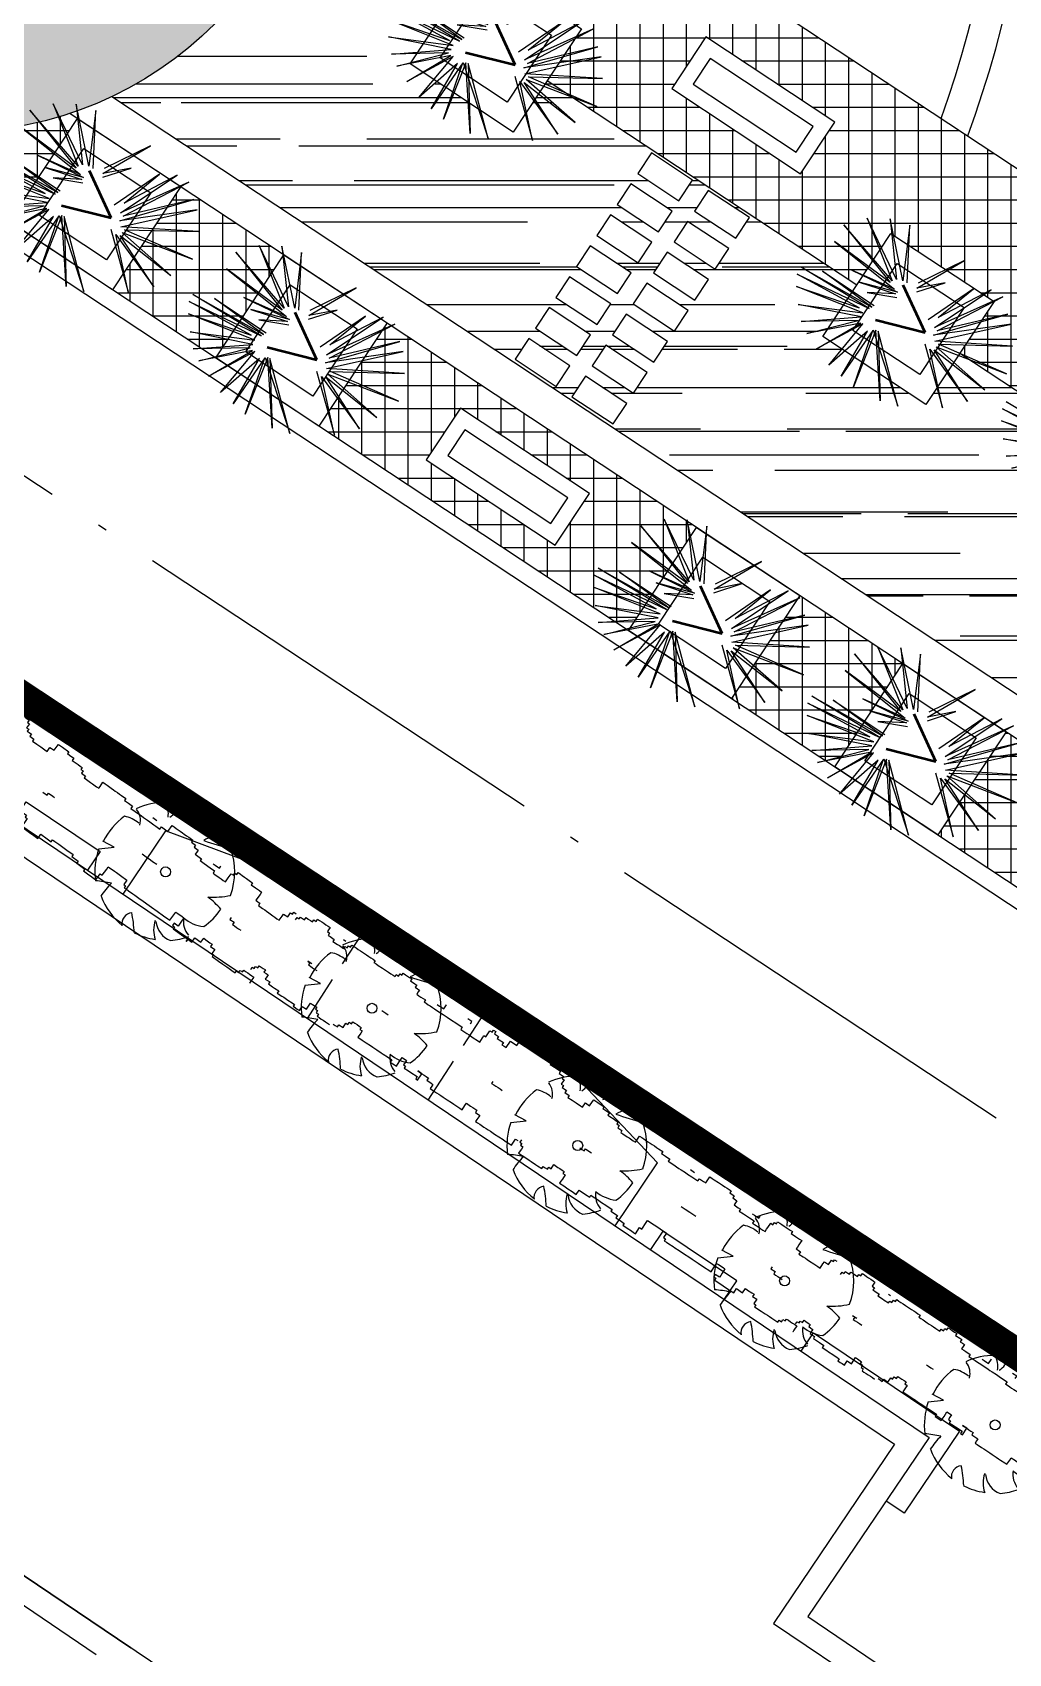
# Model space of a CAD drawing. Extents: x 302512 to 1034855, y -184136 to 410364.
# Drawn here: x 491312 to 507100, y -91033 to -64805 of the extents above; entities that cross this region are included whole.
import ezdxf

# ---------------------------------------------------------------- set-up
doc = ezdxf.new("R2010")
doc.units = 0
doc.header["$MEASUREMENT"] = 0
doc.linetypes.add('ACAD_ISO04W100', pattern=[30.5, 24, -3, 0.5, -3])
doc.linetypes.add('DASH', pattern=[0.35, 0.25, -0.1])
for name, color, linetype in [('F', 5, 'Continuous'), ('GREEN', 3, 'Continuous'), ('PUB_TITLE', 4, 'Continuous'), ('STAIR', 2, 'Continuous'), ('WALL', 4, 'Continuous'), ('WZ', 2, 'Continuous'), ('树', 80, 'Continuous'), ('水', 120, 'Continuous'), ('环境', 8, 'Continuous'), ('红线', 20, 'Continuous'), ('道路线', 161, 'Continuous')]:
    doc.layers.add(name, color=color, linetype=linetype)
doc.styles.add('DIM_FONT', font='SIMPLEX.shx', dxfattribs={"width": 0.8})

# ---------------------------------------------------------------- blocks, each defined once
blk = doc.blocks.new('_F2CKQ')
for p, q in [((-102, 2267), (-8, 1022)), ((37, 1030), (-102, 2267)), ((-1220, 2025), (-547, 861)), ((-680, 967), (-1220, 2025)), ((-1101, 2086), (-498, 860)), ((-547, 861), (-1101, 2086)), ((-390, 2125), (-10, 892)), ((-8, 1022), (-390, 2125)), ((284, 2137), (37, 1030)), ((111, 1007), (284, 2137)), ((597, 1912), (111, 1007)), ((184, 930), (597, 1912)), ((-676, 861), (-1347, 1864)), ((-1347, 1864), (-680, 967)), ((-498, 860), (-839, 1828)), ((-839, 1828), (-449, 859)), ((-1494, 1597), (-676, 861)), ((-741, 823), (-1494, 1597)), ((-420, 1562), (3, 822)), ((-10, 892), (-420, 1562)), ((810, 1635), (184, 930)), ((222, 859), (810, 1635)), ((-1653, 1109), (-813, 803)), ((-804, 742), (-1653, 1109)), ((-1616, 1330), (-741, 823)), ((-813, 803), (-1616, 1330)), ((-436, 1328), (-42, 813)), ((3, 822), (-436, 1328)), ((-424, 1107), (-57, 753)), ((-42, 813), (-424, 1107)), ((-1662, 803), (-804, 742)), ((-782, 708), (-1662, 803)), ((-1649, 464), (-782, 708)), ((-787, 566), (-1649, 464)), ((-1583, 189), (-787, 566)), ((272, 643), (753, 499)), ((753, 499), (309, 691)), ((309, 691), (1233, 625)), ((1233, 625), (373, 750)), ((-705, 525), (-1583, 189)), ((-1513, -73), (-705, 525)), ((-662, 500), (-1513, -73)), ((-1276, -524), (-662, 500)), ((-640, 466), (-1276, -524)), ((-698, 528), (-1078, -765)), ((-1078, -765), (-640, 466)), ((1088, 143), (166, 145)), ((322, 81), (1088, 143)), ((1325, -38), (322, 81)), ((-113, -155), (-477, -1214)), ((1084, -1024), (50, -216)), ((50, -216), (1274, -707)), ((92, -123), (1323, -535)), ((1274, -707), (92, -123)), ((179, -22), (1325, -38)), ((1421, -246), (179, -22)), ((1323, -535), (185, -95)), ((185, -95), (1421, -246)), ((-477, -1214), (-94, -277)), ((-94, -277), (-66, -1366)), ((-66, -1366), (-40, -330)), ((-40, -330), (284, -1371)), ((284, -1371), (15, -307)), ((15, -307), (737, -1353)), ((74, -293), (1084, -1024)), ((737, -1353), (74, -293))]:
    blk.add_line(p, q)
at = {"lineweight": 50}
for p, q in [((0, 0), (148, 861)), ((-570, 646), (0, 0))]:
    blk.add_line(p, q, dxfattribs=at)
at = {"style": 'DIM_FONT', "width": 0.8, "flags": 9}
for tag in ['XSIZE', 'YSIZE']:
    blk.add_attdef(tag, (0, 0), '', height=0.5, dxfattribs=at)
blk = doc.blocks.new('M_F21')
at = {"color": 3, "linetype": 'Continuous'}
for p, q in [((-3176, 534), (-3150, 534)), ((-3176, 534), (-3176, 534)), ((-3176, 505), (-3176, 534)), ((-3150, 534), (-3122, 534)), ((-3150, 534), (-3150, 534)), ((-3122, 534), (-3096, 534)), ((-3122, 534), (-3122, 534)), ((-3096, 534), (-3067, 534)), ((-3096, 534), (-3096, 534)), ((-3067, 534), (-3038, 534)), ((-3067, 534), (-3067, 534)), ((-3038, 534), (-3013, 534)), ((-3038, 534), (-3038, 534)), ((-3013, 534), (-3013, 505)), ((-3013, 534), (-3013, 534)), ((-2108, 534), (-2083, 534)), ((-2108, 505), (-2108, 534)), ((-2083, 559), (-2054, 559)), ((-2083, 559), (-2083, 559)), ((-2083, 534), (-2083, 559)), ((-2083, 534), (-2083, 534)), ((-2054, 559), (-2029, 559)), ((-2054, 559), (-2054, 559)), ((-2029, 559), (-2000, 559)), ((-2029, 559), (-2029, 559)), ((-2000, 559), (-1971, 559)), ((-2000, 559), (-2000, 559)), ((-1971, 559), (-1971, 534)), ((-1971, 534), (-1916, 534)), ((-1916, 534), (-1891, 534)), ((-1916, 534), (-1916, 534)), ((-1891, 534), (-1891, 505)), ((-1891, 534), (-1891, 534)), ((-1507, 534), (-1507, 534)), ((-1507, 480), (-1507, 534)), ((-1232, 534), (-1232, 534)), ((-1178, 534), (-1232, 534)), ((-1178, 534), (-1178, 534)), ((-1178, 505), (-1178, 534)), ((-961, 559), (-932, 559)), ((-961, 505), (-961, 559)), ((-932, 588), (-903, 588)), ((-932, 588), (-932, 588)), ((-932, 559), (-932, 588)), ((-903, 588), (-903, 559)), ((-903, 588), (-903, 588)), ((-903, 559), (-849, 559)), ((-903, 559), (-903, 559)), ((-849, 559), (-849, 534)), ((-849, 534), (-823, 534)), ((-823, 534), (-769, 534)), ((-823, 534), (-823, 534)), ((-769, 534), (-769, 505)), ((-715, 588), (-632, 588)), ((-715, 505), (-715, 588)), ((-632, 672), (-577, 672)), ((-632, 588), (-632, 672)), ((-577, 697), (-548, 697)), ((-577, 672), (-577, 697)), ((-548, 697), (-523, 697)), ((-548, 697), (-548, 697)), ((-523, 697), (-465, 697)), ((-523, 697), (-523, 697)), ((-465, 697), (-411, 697)), ((-465, 697), (-465, 697)), ((-411, 697), (-411, 672)), ((-411, 672), (-385, 672)), ((-385, 672), (-331, 672)), ((-385, 672), (-385, 672)), ((-331, 672), (-331, 643)), ((-331, 643), (-302, 643)), ((-302, 643), (-277, 643)), ((-302, 643), (-302, 643)), ((-277, 643), (-219, 643)), ((-277, 643), (-277, 643)), ((-219, 643), (-219, 617)), ((-219, 617), (-165, 617)), ((-165, 617), (-139, 617)), ((-165, 617), (-165, 617)), ((-139, 617), (-85, 617)), ((-139, 617), (-139, 617)), ((-85, 617), (-85, 588)), ((-85, 588), (-56, 588)), ((-56, 588), (-27, 588)), ((-56, 588), (-56, 588)), ((-27, 588), (-27, 559)), ((-27, 588), (-27, 588)), ((-27, 559), (-2, 559)), ((-27, 559), (-27, 559)), ((-2, 559), (-2, 505)), ((382, 559), (436, 559)), ((382, 559), (382, 559)), ((382, 534), (382, 559)), ((382, 534), (382, 534)), ((382, 480), (382, 534)), ((436, 559), (519, 559)), ((436, 559), (436, 559)), ((519, 559), (519, 534)), ((519, 559), (519, 559)), ((519, 534), (545, 534)), ((519, 534), (519, 534)), ((545, 534), (603, 534)), ((545, 534), (545, 534)), ((603, 534), (603, 505)), ((1887, 559), (1916, 559)), ((1887, 559), (1887, 559)), ((1887, 480), (1887, 559)), ((1916, 559), (1942, 559)), ((1916, 559), (1916, 559)), ((1942, 559), (1996, 559)), ((1942, 559), (1942, 559)), ((1996, 559), (2025, 559)), ((1996, 559), (1996, 559)), ((2025, 559), (2050, 559)), ((2025, 559), (2025, 559)), ((2050, 559), (2079, 559)), ((2050, 559), (2050, 559)), ((2079, 559), (2108, 559)), ((2079, 559), (2079, 559)), ((2108, 559), (2162, 559)), ((2108, 559), (2108, 559)), ((2162, 559), (2162, 534)), ((2162, 534), (2217, 534)), ((2217, 534), (2217, 505)), ((2217, 534), (2217, 534)), ((2738, 534), (2763, 534)), ((2738, 534), (2738, 534)), ((2738, 505), (2738, 534)), ((2763, 559), (2792, 559)), ((2763, 534), (2763, 559)), ((2792, 559), (2817, 559)), ((2792, 559), (2792, 559)), ((2817, 559), (2846, 559)), ((2817, 559), (2817, 559)), ((2846, 559), (2872, 559)), ((2846, 559), (2846, 559)), ((2872, 559), (2926, 559)), ((2872, 559), (2872, 559)), ((2926, 559), (2955, 559)), ((2926, 559), (2926, 559)), ((2955, 559), (2955, 534)), ((2955, 534), (3009, 534)), ((3009, 534), (3063, 534)), ((3009, 534), (3009, 534)), ((3063, 534), (3092, 534)), ((3063, 534), (3063, 534)), ((3092, 534), (3092, 505)), ((3092, 534), (3092, 534)), ((3476, 534), (3501, 534)), ((3476, 534), (3476, 534)), ((3476, 480), (3476, 534)), ((3501, 559), (3530, 559)), ((3501, 534), (3501, 559)), ((3530, 559), (3530, 559)), ((-3368, 426), (-3342, 426)), ((-3368, 397), (-3368, 426)), ((-3342, 451), (-3288, 451)), ((-3342, 451), (-3342, 451)), ((-3342, 426), (-3342, 451)), ((-3288, 480), (-3259, 480)), ((-3288, 480), (-3288, 480)), ((-3288, 451), (-3288, 480)), ((-3288, 451), (-3288, 451)), ((-3259, 480), (-3230, 480)), ((-3259, 480), (-3259, 480)), ((-3230, 480), (-3205, 480)), ((-3230, 480), (-3230, 480)), ((-3205, 505), (-3176, 505)), ((-3205, 480), (-3205, 505)), ((-3176, 505), (-3176, 505)), ((-3013, 505), (-3013, 480)), ((-3013, 505), (-3013, 505)), ((-3013, 480), (-2984, 480)), ((-3013, 480), (-3013, 480)), ((-2984, 480), (-2984, 451)), ((-2984, 451), (-2959, 451)), ((-2959, 451), (-2904, 451)), ((-2959, 451), (-2959, 451)), ((-2904, 451), (-2904, 426)), ((-2904, 426), (-2846, 426)), ((-2846, 426), (-2821, 426)), ((-2846, 426), (-2846, 426)), ((-2821, 505), (-2792, 505)), ((-2821, 426), (-2767, 426)), ((-2821, 426), (-2821, 426)), ((-2792, 505), (-2792, 505)), ((-2767, 451), (-2738, 451)), ((-2767, 451), (-2767, 451)), ((-2767, 426), (-2767, 451)), ((-2767, 426), (-2767, 426)), ((-2738, 480), (-2713, 480)), ((-2738, 451), (-2738, 480)), ((-2738, 451), (-2738, 451)), ((-2713, 505), (-2684, 505)), ((-2713, 505), (-2713, 505)), ((-2713, 480), (-2713, 505)), ((-2684, 505), (-2658, 505)), ((-2684, 505), (-2684, 505)), ((-2658, 505), (-2629, 505)), ((-2658, 505), (-2658, 505)), ((-2629, 505), (-2600, 505)), ((-2629, 505), (-2629, 505)), ((-2600, 505), (-2575, 505)), ((-2600, 505), (-2600, 505)), ((-2575, 505), (-2521, 505)), ((-2575, 505), (-2575, 505)), ((-2521, 505), (-2492, 505)), ((-2521, 505), (-2521, 505)), ((-2492, 505), (-2466, 505)), ((-2492, 505), (-2492, 505)), ((-2466, 505), (-2438, 505)), ((-2466, 505), (-2466, 505)), ((-2438, 505), (-2409, 505)), ((-2438, 505), (-2438, 505)), ((-2409, 505), (-2409, 480)), ((-2409, 480), (-2383, 480)), ((-2383, 480), (-2354, 480)), ((-2383, 480), (-2383, 480)), ((-2354, 480), (-2300, 480)), ((-2354, 480), (-2354, 480)), ((-2300, 480), (-2275, 480)), ((-2300, 480), (-2300, 480)), ((-2275, 480), (-2246, 480)), ((-2275, 480), (-2275, 480)), ((-2246, 480), (-2220, 480)), ((-2246, 480), (-2246, 480)), ((-2220, 480), (-2191, 480)), ((-2220, 480), (-2220, 480)), ((-2191, 480), (-2162, 480)), ((-2191, 480), (-2191, 480)), ((-2162, 480), (-2137, 480)), ((-2162, 480), (-2162, 480)), ((-2137, 505), (-2108, 505)), ((-2137, 480), (-2137, 505)), ((-1891, 505), (-1862, 505)), ((-1891, 505), (-1891, 505)), ((-1862, 505), (-1837, 505)), ((-1862, 505), (-1862, 505)), ((-1837, 505), (-1837, 480)), ((-1837, 505), (-1837, 505)), ((-1837, 480), (-1837, 451)), ((-1837, 480), (-1837, 480)), ((-1837, 451), (-1808, 451)), ((-1837, 451), (-1837, 451)), ((-1808, 451), (-1782, 451)), ((-1808, 451), (-1808, 451)), ((-1782, 451), (-1725, 451)), ((-1782, 451), (-1782, 451)), ((-1725, 451), (-1725, 426)), ((-1725, 426), (-1699, 426)), ((-1699, 426), (-1670, 426)), ((-1699, 426), (-1699, 426)), ((-1670, 426), (-1645, 426)), ((-1670, 426), (-1670, 426)), ((-1645, 426), (-1616, 426)), ((-1645, 426), (-1645, 426)), ((-1616, 426), (-1591, 426)), ((-1616, 426), (-1616, 426)), ((-1591, 480), (-1562, 480)), ((-1591, 426), (-1533, 426)), ((-1591, 426), (-1591, 426)), ((-1562, 480), (-1533, 480)), ((-1562, 480), (-1562, 480)), ((-1533, 480), (-1507, 480)), ((-1533, 480), (-1533, 480)), ((-1533, 426), (-1478, 426)), ((-1533, 426), (-1533, 426)), ((-1507, 480), (-1507, 480)), ((-1478, 426), (-1453, 426)), ((-1478, 426), (-1478, 426)), ((-1453, 426), (-1424, 426)), ((-1453, 426), (-1453, 426)), ((-1424, 426), (-1370, 426)), ((-1424, 426), (-1424, 426)), ((-1370, 426), (-1316, 426)), ((-1370, 426), (-1370, 426)), ((-1316, 426), (-1232, 426)), ((-1316, 426), (-1316, 426)), ((-1232, 426), (-1232, 397)), ((-1232, 397), (-1178, 397)), ((-1178, 397), (-1153, 397)), ((-1178, 397), (-1178, 397)), ((-1153, 397), (-1124, 397)), ((-1153, 397), (-1153, 397)), ((-1124, 397), (-1070, 397)), ((-1124, 397), (-1124, 397)), ((-1070, 397), (-1015, 397)), ((-1070, 397), (-1070, 397)), ((-1015, 397), (-986, 397)), ((-1015, 397), (-1015, 397)), ((-986, 480), (-961, 480)), ((-986, 451), (-986, 480)), ((-986, 451), (-986, 451)), ((-986, 397), (-986, 451)), ((-961, 505), (-961, 505)), ((-961, 480), (-961, 505)), ((-769, 505), (-740, 505)), ((-740, 505), (-715, 505)), ((-740, 505), (-740, 505)), ((-715, 505), (-715, 505)), ((-2, 505), (27, 505)), ((-2, 505), (-2, 505)), ((27, 505), (27, 480)), ((27, 480), (52, 480)), ((52, 480), (81, 480)), ((52, 480), (52, 480)), ((81, 480), (81, 451)), ((81, 451), (136, 451)), ((136, 451), (136, 426)), ((136, 426), (190, 426)), ((190, 426), (244, 426)), ((190, 426), (190, 426)), ((244, 426), (299, 426)), ((244, 426), (244, 426)), ((299, 426), (327, 426)), ((299, 426), (299, 426)), ((327, 480), (382, 480)), ((327, 426), (327, 480)), ((327, 426), (327, 426)), ((603, 505), (628, 505)), ((628, 505), (682, 505)), ((628, 505), (628, 505)), ((682, 505), (711, 505)), ((682, 505), (682, 505)), ((711, 505), (736, 505)), ((711, 505), (711, 505)), ((736, 505), (736, 480)), ((736, 480), (765, 480)), ((765, 480), (765, 451)), ((765, 480), (765, 480)), ((765, 451), (820, 451)), ((765, 451), (765, 451)), ((820, 451), (820, 426)), ((820, 426), (849, 426)), ((849, 426), (903, 426)), ((849, 426), (849, 426)), ((903, 426), (928, 426)), ((903, 426), (903, 426)), ((928, 426), (983, 426)), ((928, 426), (928, 426)), ((983, 426), (1011, 426)), ((983, 426), (983, 426)), ((1011, 505), (1040, 505)), ((1011, 505), (1011, 505)), ((1011, 451), (1011, 505)), ((1011, 451), (1011, 451)), ((1011, 426), (1011, 451)), ((1011, 426), (1011, 426)), ((1040, 505), (1066, 505)), ((1040, 505), (1040, 505)), ((1066, 505), (1120, 505)), ((1066, 505), (1066, 505)), ((1120, 505), (1149, 505)), ((1120, 505), (1120, 505)), ((1149, 505), (1174, 505)), ((1149, 505), (1149, 505)), ((1174, 505), (1203, 505)), ((1174, 505), (1174, 505)), ((1203, 505), (1232, 505)), ((1203, 505), (1203, 505)), ((1232, 505), (1258, 505)), ((1232, 505), (1232, 505)), ((1258, 505), (1312, 505)), ((1258, 505), (1258, 505)), ((1312, 505), (1312, 480)), ((1312, 480), (1366, 480)), ((1366, 480), (1420, 480)), ((1366, 480), (1366, 480)), ((1420, 480), (1420, 451)), ((1420, 451), (1478, 451)), ((1478, 451), (1558, 451)), ((1478, 451), (1478, 451)), ((1558, 451), (1587, 451)), ((1558, 451), (1558, 451)), ((1587, 451), (1641, 451)), ((1587, 451), (1587, 451)), ((1641, 451), (1670, 451)), ((1641, 451), (1641, 451)), ((1670, 505), (1670, 505)), ((1724, 505), (1670, 505)), ((1670, 451), (1724, 451)), ((1670, 451), (1670, 451)), ((1724, 451), (1750, 451)), ((1724, 451), (1724, 451)), ((1750, 451), (1804, 451)), ((1750, 451), (1750, 451)), ((1804, 480), (1858, 480)), ((1804, 480), (1804, 480)), ((1804, 451), (1804, 480)), ((1804, 451), (1804, 451)), ((1858, 480), (1887, 480)), ((1858, 480), (1858, 480)), ((2217, 505), (2271, 505)), ((2271, 505), (2271, 480)), ((2271, 505), (2271, 505)), ((2271, 480), (2271, 451)), ((2271, 480), (2271, 480)), ((2271, 451), (2325, 451)), ((2271, 451), (2271, 451)), ((2325, 451), (2354, 451)), ((2325, 451), (2325, 451)), ((2354, 451), (2354, 426)), ((2354, 426), (2408, 426)), ((2408, 426), (2488, 426)), ((2408, 426), (2408, 426)), ((2488, 480), (2517, 480)), ((2488, 426), (2546, 426)), ((2488, 426), (2488, 426)), ((2517, 480), (2546, 480)), ((2517, 480), (2517, 480)), ((2546, 480), (2571, 480)), ((2546, 480), (2546, 480)), ((2546, 426), (2546, 397)), ((2546, 397), (2571, 397)), ((2571, 505), (2571, 505)), ((2571, 480), (2571, 505)), ((2571, 480), (2571, 480)), ((2571, 397), (2626, 397)), ((2571, 397), (2571, 397)), ((2626, 397), (2655, 397)), ((2626, 397), (2626, 397)), ((2655, 397), (2680, 397)), ((2655, 397), (2655, 397)), ((2680, 397), (2709, 397)), ((2680, 397), (2680, 397)), ((2709, 505), (2738, 505)), ((2709, 451), (2709, 505)), ((2709, 451), (2709, 451)), ((2709, 426), (2709, 451)), ((2709, 426), (2709, 426)), ((2709, 397), (2709, 426)), ((2709, 397), (2709, 397)), ((3092, 505), (3092, 480)), ((3092, 505), (3092, 505)), ((3092, 480), (3092, 451)), ((3092, 480), (3092, 480)), ((3092, 451), (3092, 426)), ((3092, 451), (3092, 451)), ((3092, 426), (3118, 426)), ((3092, 426), (3092, 426)), ((3118, 426), (3147, 426)), ((3118, 426), (3118, 426)), ((3147, 426), (3147, 397)), ((3147, 397), (3201, 397)), ((3201, 397), (3230, 397)), ((3201, 397), (3201, 397)), ((3230, 397), (3255, 397)), ((3230, 397), (3230, 397)), ((3255, 397), (3284, 397)), ((3255, 397), (3255, 397)), ((3284, 397), (3339, 397)), ((3284, 397), (3284, 397)), ((3339, 397), (3364, 397)), ((3339, 397), (3339, 397)), ((3364, 397), (3393, 397)), ((3364, 397), (3364, 397)), ((3393, 397), (3422, 397)), ((3393, 397), (3393, 397)), ((3422, 480), (3476, 480)), ((3422, 451), (3422, 480)), ((3422, 451), (3422, 451)), ((3422, 397), (3422, 451)), ((3422, 397), (3422, 397)), ((-3013, 97), (-2984, 97)), ((-3013, 97), (-3013, 97)), ((-2959, 97), (-3013, 97)), ((-2984, 97), (-2984, 68)), ((-2984, 68), (-2959, 68)), ((-2959, 68), (-2930, 68)), ((-2959, 68), (-2959, 68)), ((-2930, 68), (-2904, 68)), ((-2930, 68), (-2930, 68)), ((-2904, 68), (-2875, 68)), ((-2904, 68), (-2904, 68)), ((-2875, 68), (-2875, 68)), ((-2054, 97), (-2029, 97)), ((-2029, 97), (-2000, 97)), ((-2029, 97), (-2029, 97)), ((-2000, 97), (-1971, 97)), ((-2000, 97), (-2000, 97)), ((-1971, 97), (-1971, 97)), ((-632, 122), (-632, 97)), ((-632, 97), (-603, 97)), ((-632, 97), (-632, 97)), ((-603, 97), (-577, 97)), ((-603, 97), (-603, 97)), ((-577, 97), (-548, 97)), ((-577, 97), (-577, 97)), ((-548, 97), (-523, 97)), ((-548, 97), (-548, 97)), ((-523, 97), (-494, 97)), ((-523, 97), (-523, 97)), ((-494, 97), (-494, 97)), ((545, 42), (574, 42)), ((574, 42), (603, 42)), ((574, 42), (574, 42)), ((603, 68), (657, 68)), ((603, 68), (603, 68)), ((603, 42), (603, 68)), ((603, 42), (603, 42)), ((657, 68), (682, 68)), ((657, 68), (657, 68)), ((682, 68), (682, 68)), ((1804, 122), (1858, 122)), ((1858, 122), (1916, 122)), ((1858, 122), (1858, 122)), ((1916, 122), (1942, 122)), ((1916, 122), (1916, 122)), ((1942, 122), (1996, 122)), ((1942, 122), (1942, 122)), ((1996, 122), (1996, 122)), ((2984, 122), (2984, 97)), ((2984, 97), (3038, 97)), ((2984, 97), (2984, 97)), ((3038, 97), (3038, 68)), ((3038, 68), (3063, 68)), ((3063, 68), (3092, 68)), ((3063, 68), (3063, 68)), ((3092, 68), (3118, 68)), ((3092, 68), (3092, 68)), ((3118, 68), (3147, 68)), ((3118, 68), (3118, 68)), ((3147, 68), (3147, 68)), ((-3476, -287), (-3451, -287)), ((-3476, -287), (-3476, -287)), ((-3476, -316), (-3476, -287)), ((-3451, -262), (-3422, -262)), ((-3451, -287), (-3451, -262)), ((-3422, -233), (-3397, -233)), ((-3422, -262), (-3422, -233)), ((-3397, -233), (-3368, -233)), ((-3397, -233), (-3397, -233)), ((-3368, -233), (-3342, -233)), ((-3368, -233), (-3368, -233)), ((-3342, -233), (-3342, -262)), ((-3342, -233), (-3342, -233)), ((-3342, -262), (-3313, -262)), ((-3342, -262), (-3342, -262)), ((-3313, -262), (-3288, -262)), ((-3313, -262), (-3313, -262)), ((-3288, -262), (-3288, -287)), ((-3288, -262), (-3288, -262)), ((-3288, -287), (-3288, -316)), ((-3288, -287), (-3288, -287)), ((-3288, -316), (-3259, -316)), ((-3288, -316), (-3288, -316)), ((-3259, -316), (-3230, -316)), ((-3259, -316), (-3259, -316)), ((-3230, -316), (-3230, -341)), ((-3230, -341), (-3176, -341)), ((-3176, -341), (-3150, -341)), ((-3176, -341), (-3176, -341)), ((-3150, -341), (-3096, -341)), ((-3150, -341), (-3150, -341)), ((-3096, -341), (-3096, -370)), ((-2792, -341), (-2738, -341)), ((-2792, -395), (-2792, -341)), ((-2738, -262), (-2713, -262)), ((-2738, -262), (-2738, -262)), ((-2738, -341), (-2738, -262)), ((-2713, -262), (-2658, -262)), ((-2713, -262), (-2713, -262)), ((-2658, -262), (-2658, -287)), ((-2658, -262), (-2658, -262)), ((-2658, -287), (-2629, -287)), ((-2658, -287), (-2658, -287)), ((-2629, -287), (-2629, -316)), ((-2629, -316), (-2600, -316)), ((-2600, -316), (-2600, -341)), ((-2600, -341), (-2575, -341)), ((-2575, -341), (-2546, -341)), ((-2575, -341), (-2575, -341)), ((-2546, -341), (-2521, -341)), ((-2546, -341), (-2546, -341)), ((-2521, -341), (-2492, -341)), ((-2521, -341), (-2521, -341)), ((-2492, -341), (-2466, -341)), ((-2492, -341), (-2492, -341)), ((-2466, -341), (-2438, -341)), ((-2466, -341), (-2466, -341)), ((-2438, -341), (-2438, -341)), ((-2409, -316), (-2383, -316)), ((-2383, -316), (-2354, -316)), ((-2383, -316), (-2383, -316)), ((-2354, -287), (-2300, -287)), ((-2354, -316), (-2354, -287)), ((-2354, -316), (-2354, -316)), ((-2300, -233), (-2275, -233)), ((-2300, -287), (-2300, -233)), ((-2275, -204), (-2246, -204)), ((-2275, -204), (-2275, -204)), ((-2275, -233), (-2275, -204)), ((-2246, -178), (-2220, -178)), ((-2246, -178), (-2246, -178)), ((-2246, -204), (-2246, -178)), ((-2246, -204), (-2246, -204)), ((-2220, -178), (-2191, -178)), ((-2220, -178), (-2220, -178)), ((-2191, -178), (-2162, -178)), ((-2191, -178), (-2191, -178)), ((-2162, -178), (-2137, -178)), ((-2162, -178), (-2162, -178)), ((-2137, -178), (-2137, -204)), ((-2137, -204), (-2108, -204)), ((-2108, -204), (-2108, -233)), ((-2108, -204), (-2108, -204)), ((-2108, -233), (-2108, -262)), ((-2108, -233), (-2108, -233)), ((-2108, -262), (-2108, -287)), ((-2108, -262), (-2108, -262)), ((-2108, -287), (-2054, -287)), ((-2108, -287), (-2108, -287)), ((-2054, -287), (-2029, -287)), ((-2054, -287), (-2054, -287)), ((-2029, -287), (-2000, -287)), ((-2029, -287), (-2029, -287)), ((-2000, -287), (-1945, -287)), ((-2000, -287), (-2000, -287)), ((-1945, -287), (-1916, -287)), ((-1945, -287), (-1945, -287)), ((-1916, -287), (-1862, -287)), ((-1916, -287), (-1916, -287)), ((-1862, -287), (-1808, -287)), ((-1862, -287), (-1862, -287)), ((-1808, -287), (-1782, -287)), ((-1808, -287), (-1808, -287)), ((-1782, -287), (-1725, -287)), ((-1782, -287), (-1782, -287)), ((-1725, -287), (-1670, -287)), ((-1725, -287), (-1725, -287)), ((-1670, -287), (-1670, -316)), ((-1670, -287), (-1670, -287)), ((-1670, -316), (-1616, -316)), ((-1616, -316), (-1591, -316)), ((-1616, -316), (-1616, -316)), ((-1591, -204), (-1533, -204)), ((-1591, -204), (-1591, -204)), ((-1591, -262), (-1591, -204)), ((-1591, -262), (-1591, -262)), ((-1591, -316), (-1591, -262)), ((-1591, -316), (-1591, -316)), ((-1533, -204), (-1533, -233)), ((-1533, -204), (-1533, -204)), ((-1533, -233), (-1533, -262)), ((-1533, -233), (-1533, -233)), ((-1533, -262), (-1507, -262)), ((-1533, -262), (-1533, -262)), ((-1507, -262), (-1507, -287)), ((-1507, -287), (-1453, -287)), ((-1453, -287), (-1424, -287)), ((-1453, -287), (-1453, -287)), ((-1424, -287), (-1341, -287)), ((-1424, -287), (-1424, -287)), ((-1370, -233), (-1316, -233)), ((-1316, -233), (-1370, -233)), ((-1341, -287), (-1341, -316)), ((-1341, -316), (-1316, -316)), ((-1316, -233), (-1287, -233)), ((-1316, -233), (-1316, -233)), ((-1316, -316), (-1316, -233)), ((-1316, -316), (-1316, -316)), ((-1287, -233), (-1261, -233)), ((-1287, -233), (-1287, -233)), ((-1261, -233), (-1232, -233)), ((-1261, -233), (-1261, -233)), ((-1232, -233), (-1232, -262)), ((-1232, -262), (-1178, -262)), ((-1178, -262), (-1153, -262)), ((-1178, -262), (-1178, -262)), ((-1153, -262), (-1153, -287)), ((-1153, -262), (-1153, -262)), ((-1153, -287), (-1153, -316)), ((-1153, -287), (-1153, -287)), ((-1153, -316), (-1124, -316)), ((-1153, -316), (-1153, -316)), ((-1124, -316), (-1070, -316)), ((-1124, -316), (-1124, -316)), ((-1070, -316), (-1041, -316)), ((-1070, -316), (-1070, -316)), ((-1041, -316), (-1015, -316)), ((-1041, -316), (-1041, -316)), ((-1015, -316), (-986, -316)), ((-1015, -316), (-1015, -316)), ((-986, -316), (-961, -316)), ((-986, -316), (-986, -316)), ((-961, -316), (-932, -316)), ((-961, -316), (-961, -316)), ((-932, -316), (-878, -316)), ((-932, -316), (-932, -316)), ((-878, -316), (-849, -316)), ((-878, -316), (-878, -316)), ((-849, -316), (-823, -316)), ((-849, -316), (-849, -316)), ((-823, -316), (-769, -316)), ((-823, -316), (-823, -316)), ((-769, -316), (-740, -316)), ((-769, -316), (-769, -316)), ((-740, -233), (-686, -233)), ((-740, -262), (-740, -233)), ((-740, -262), (-740, -262)), ((-740, -316), (-740, -262)), ((-686, -233), (-657, -233)), ((-686, -233), (-686, -233)), ((-657, -233), (-603, -233)), ((-657, -233), (-657, -233)), ((-603, -233), (-603, -262)), ((-603, -233), (-603, -233)), ((-603, -262), (-548, -262)), ((-548, -262), (-548, -316)), ((-548, -316), (-548, -341)), ((-548, -316), (-548, -316)), ((-548, -341), (-523, -341)), ((-548, -341), (-548, -341)), ((-523, -341), (-494, -341)), ((-523, -341), (-523, -341)), ((-494, -341), (-440, -341)), ((-494, -341), (-494, -341)), ((-440, -341), (-411, -341)), ((-440, -341), (-440, -341)), ((-411, -341), (-385, -341)), ((-411, -341), (-411, -341)), ((-385, -341), (-357, -341)), ((-385, -341), (-385, -341)), ((-357, -341), (-302, -341)), ((-357, -341), (-357, -341)), ((-302, -341), (-248, -341)), ((-302, -341), (-302, -341)), ((-248, -341), (-194, -341)), ((-248, -341), (-248, -341)), ((-194, -341), (-165, -341)), ((-194, -341), (-194, -341)), ((-165, -341), (-110, -341)), ((-165, -341), (-165, -341)), ((-110, -341), (-85, -341)), ((-110, -341), (-110, -341)), ((-85, -262), (-56, -262)), ((-85, -262), (-85, -262)), ((-85, -316), (-85, -262)), ((-85, -316), (-85, -316)), ((-85, -341), (-85, -316)), ((-85, -341), (-85, -341)), ((-56, -262), (-56, -262)), ((-27, -233), (-27, -262)), ((-27, -262), (-2, -262)), ((-2, -262), (-2, -287)), ((-2, -287), (27, -287)), ((-2, -287), (-2, -287)), ((27, -287), (27, -316)), ((27, -287), (27, -287)), ((27, -316), (27, -341)), ((27, -316), (27, -316)), ((27, -341), (27, -370)), ((27, -341), (27, -341)), ((327, -341), (353, -341)), ((327, -370), (327, -341)), ((353, -341), (382, -341)), ((353, -341), (353, -341)), ((382, -316), (411, -316)), ((382, -341), (382, -316)), ((411, -262), (465, -262)), ((411, -262), (411, -262)), ((411, -316), (411, -262)), ((465, -262), (490, -262)), ((465, -262), (465, -262)), ((490, -262), (519, -262)), ((490, -262), (490, -262)), ((519, -262), (545, -262)), ((519, -262), (519, -262)), ((545, -262), (545, -287)), ((545, -287), (574, -287)), ((574, -287), (574, -341)), ((574, -341), (574, -370)), ((574, -341), (574, -341)), ((791, -341), (874, -341)), ((791, -395), (791, -341)), ((874, -341), (928, -341)), ((874, -341), (874, -341)), ((928, -316), (957, -316)), ((928, -341), (928, -316)), ((957, -316), (1011, -316)), ((957, -316), (957, -316)), ((1011, -316), (1066, -316)), ((1011, -316), (1011, -316)), ((1066, -316), (1120, -316)), ((1066, -316), (1066, -316)), ((1120, -316), (1203, -316)), ((1120, -316), (1120, -316)), ((1203, -316), (1203, -341)), ((1203, -341), (1287, -341)), ((1287, -341), (1287, -370)), ((1558, -316), (1587, -316)), ((1558, -395), (1558, -316)), ((1587, -204), (1670, -204)), ((1587, -233), (1587, -204)), ((1587, -233), (1587, -233)), ((1587, -316), (1587, -233)), ((1670, -204), (1695, -204)), ((1670, -204), (1670, -204)), ((1695, -204), (1750, -204)), ((1695, -204), (1695, -204)), ((1750, -204), (1833, -204)), ((1750, -204), (1750, -204)), ((1833, -204), (1833, -262)), ((1833, -262), (1858, -262)), ((1858, -262), (1858, -287)), ((1858, -287), (1887, -287)), ((1858, -287), (1858, -287)), ((1887, -287), (1916, -287)), ((1887, -287), (1887, -287)), ((1916, -287), (1971, -287)), ((1916, -287), (1916, -287)), ((1971, -287), (1996, -287)), ((1971, -287), (1971, -287)), ((1996, -287), (2050, -287)), ((1996, -287), (1996, -287)), ((2050, -287), (2108, -287)), ((2050, -287), (2050, -287)), ((2108, -287), (2188, -287)), ((2108, -287), (2108, -287)), ((2188, -287), (2217, -287)), ((2188, -287), (2188, -287)), ((2217, -287), (2296, -287)), ((2217, -287), (2217, -287)), ((2296, -287), (2379, -287)), ((2296, -287), (2296, -287)), ((2379, -287), (2434, -287)), ((2379, -287), (2379, -287)), ((2434, -287), (2463, -287)), ((2434, -287), (2434, -287)), ((2463, -178), (2488, -178)), ((2463, -178), (2463, -178)), ((2463, -233), (2463, -178)), ((2463, -233), (2463, -233)), ((2463, -287), (2463, -233)), ((2463, -287), (2463, -287)), ((2488, -178), (2546, -178)), ((2488, -178), (2488, -178)), ((2517, -287), (2517, -316)), ((2571, -287), (2517, -287)), ((2517, -316), (2546, -316)), ((2546, -178), (2571, -178)), ((2546, -178), (2546, -178)), ((2546, -316), (2546, -341)), ((2546, -341), (2655, -341)), ((2571, -178), (2571, -233)), ((2571, -233), (2571, -262)), ((2571, -233), (2571, -233)), ((2571, -262), (2571, -287)), ((2571, -262), (2571, -262)), ((2571, -287), (2571, -287)), ((2655, -341), (2738, -341)), ((2655, -341), (2655, -341)), ((2738, -341), (2792, -341)), ((2738, -370), (2738, -341)), ((2738, -341), (2738, -370)), ((2792, -287), (2872, -287)), ((2792, -341), (2792, -287)), ((2872, -233), (2901, -233)), ((2872, -287), (2872, -233)), ((2901, -233), (2955, -233)), ((2901, -233), (2901, -233)), ((2955, -233), (2984, -233)), ((2955, -233), (2955, -233)), ((2984, -233), (2984, -262)), ((2984, -262), (3038, -262)), ((3038, -262), (3038, -316)), ((3038, -316), (3063, -316)), ((3063, -316), (3063, -341)), ((3063, -341), (3147, -341)), ((3147, -341), (3201, -341)), ((3147, -341), (3147, -341)), ((3201, -341), (3230, -341)), ((3201, -341), (3201, -341)), ((3230, -341), (3255, -341)), ((3230, -341), (3230, -341)), ((3255, -341), (3284, -341)), ((3255, -341), (3255, -341)), ((3284, -341), (3339, -341)), ((3284, -341), (3284, -341)), ((3339, -341), (3364, -341)), ((3339, -341), (3339, -341)), ((3364, -316), (3393, -316)), ((3364, -341), (3364, -316)), ((3393, -287), (3422, -287)), ((3393, -316), (3393, -287)), ((3422, -262), (3447, -262)), ((3422, -262), (3422, -262)), ((3422, -287), (3422, -262)), ((3422, -287), (3422, -287)), ((3447, -262), (3476, -262)), ((3447, -262), (3447, -262)), ((3476, -262), (3501, -262)), ((3476, -262), (3476, -262)), ((3501, -262), (3530, -262)), ((3501, -262), (3501, -262)), ((3530, -262), (3556, -262)), ((3530, -262), (3530, -262)), ((3556, -262), (3556, -316)), ((3556, -316), (3556, -341)), ((3556, -316), (3556, -316)), ((3556, -341), (3556, -341)), ((-3096, -370), (-3038, -370)), ((-3038, -370), (-3013, -370)), ((-3038, -370), (-3038, -370)), ((-3013, -370), (-2959, -370)), ((-3013, -370), (-3013, -370)), ((-2959, -370), (-2904, -370)), ((-2959, -370), (-2959, -370)), ((-2904, -370), (-2875, -370)), ((-2904, -370), (-2904, -370)), ((-2875, -370), (-2875, -395)), ((-2875, -395), (-2846, -395)), ((-2846, -395), (-2821, -395)), ((-2846, -395), (-2846, -395)), ((-2821, -395), (-2792, -395)), ((-2821, -395), (-2821, -395)), ((-2792, -395), (-2792, -395)), ((27, -370), (107, -370)), ((107, -370), (165, -370)), ((107, -370), (107, -370)), ((165, -370), (190, -370)), ((165, -370), (165, -370)), ((190, -370), (244, -370)), ((190, -370), (190, -370)), ((244, -370), (273, -370)), ((244, -370), (244, -370)), ((273, -370), (327, -370)), ((273, -370), (273, -370)), ((574, -370), (574, -395)), ((574, -370), (574, -370)), ((574, -395), (628, -395)), ((574, -395), (574, -395)), ((628, -395), (682, -395)), ((628, -395), (628, -395)), ((682, -395), (736, -395)), ((682, -395), (682, -395)), ((736, -395), (791, -395)), ((736, -395), (736, -395)), ((791, -395), (791, -395)), ((1287, -370), (1341, -370)), ((1341, -370), (1395, -370)), ((1341, -370), (1341, -370)), ((1395, -370), (1395, -395)), ((1395, -395), (1449, -395)), ((1449, -395), (1504, -395)), ((1449, -395), (1449, -395)), ((1504, -395), (1533, -395)), ((1504, -395), (1504, -395)), ((1533, -395), (1558, -395)), ((1533, -395), (1533, -395)), ((1558, -395), (1558, -395))]:
    blk.add_line(p, q, dxfattribs=at)
at = {"width": 0.8, "flags": 9}
for tag in ['XSIZE', 'YSIZE']:
    blk.add_attdef(tag, (0, 0), '', height=0.5, dxfattribs=at)
blk = doc.blocks.new('A$C0DC22966')
at = {"layer": 'WZ'}
for p, q in [((8672, 29060), (6720, 26156)), ((26781, 16842), (8672, 29060)), ((8781, 28504), (6828, 25600)), ((26226, 16734), (8781, 28504)), ((6720, 26156), (4979, 27330)), ((6828, 25600), (5087, 26775)), ((8218, 17256), (10929, 15427)), ((10357, 15814), (16342, 11776)), ((16906, 11396), (10357, 15814)), ((16351, 11288), (10465, 15258))]:
    blk.add_line(p, q, dxfattribs=at)
for points in [[(10741, 27664), (10942, 27963), (8580, 29557), (7685, 28230), (7983, 28029)], [(11985, 26826), (12186, 27124), (13380, 26319), (13178, 26021)], [(13750, 25634), (14439, 26656), (16481, 25850), (17775, 25178), (18803, 24543), (20194, 23489), (21345, 22437), (22398, 21288), (21708, 20265)], [(23475, 19076), (23676, 19374), (22483, 20179), (22281, 19881)]]:
    blk.add_lwpolyline(points, dxfattribs=at)
blk = doc.blocks.new('M_F13')
for p, q in [((-515, 179), (-397, 193)), ((-484, 239), (-484, 239)), ((-397, 193), (-484, 239))]:
    blk.add_line(p, q)
blk.add_circle((-3, 3), 38.2)
for centre, radius, start, end in [((-8, 3), 532, 89.3321, 114.3856), ((-175, 449), 193, 352.0775, 26.6128), ((-85, 589), 202, 304.1868, 338.5411), ((-8, 3), 531, 62.8767, 77.7021), ((-8, 3), 527, 126.0751, 153.6245), ((-356, 208), 224, 48.5203, 80.5151), ((-325, 399), 130, 343.6555, 39.76), ((80, 476), 154, 315.8454, 359.7651), ((-244, 1929), 1632, 285.4397, 290.7099), ((-8, 3), 523, 31.4098, 49.4752), ((412, 44), 234, 83.5323, 121.6544), ((-8, 3), 537, 160.8426, 187.275), ((959, 2091), 1965, 250.0865, 256.3451), ((-8, 3), 534, 340.3307, 19.43), ((-610, -942), 880, 77.3728, 85.4649), ((-5, -500), 587, 134.7782, 147.3315), ((-8, 3), 524, 200.8103, 231.4392), ((358, 465), 656, 266.7455, 282.0146), ((0, -631), 545, 39.6536, 53.993), ((-251, -396), 87.2, 97.741, 188.8107), ((-1350, -519), 1108, 2.9465, 10.9238), ((125, -442), 220, 160.6009, 199.3991), ((296, -376), 163, 170.6314, 220.6278), ((325, -118), 300, 230.4582, 263.1093), ((-8, 3), 514, 305.394, 326.2464), ((-8, 3), 522, 243.1498, 261.8356), ((100, -357), 178, 186.1912, 248.4952), ((-8, 3), 527, 274.7236, 290.3277)]:
    blk.add_arc(centre, radius, start, end)
at = {"width": 0.8, "flags": 9}
for tag, p in [('XSIZE', (-62, 12)), ('YSIZE', (9, 6))]:
    blk.add_attdef(tag, p, '', height=0.2, dxfattribs=at)

msp = doc.modelspace()

# ---------------------------------------------------------------- hatches: boundary and pattern name
at = {"linetype": 'ByBlock', "lineweight": 5}
h = msp.add_hatch(color=256, dxfattribs=at)
h.paths.add_polyline_path([(449238, -10247), (447442, -10200), (447475, -8963), (449271, -9010)], flags=16)
h.paths.add_polyline_path([(446475, -11002), (448198, -14687), (450305, -11104)], flags=17)
edge = h.paths.add_edge_path()
edge.add_line((499629, -17475), (302512, -12264))
edge.add_line((449254, -8002), (445944, -133199))
at = {"layer": '水'}
h = msp.add_hatch(dxfattribs=at)
h.set_pattern_fill('AR-RROOF,_O', color=256, scale=1000)
h.set_pattern_definition([(0, (-609984.1, -119640.8), (2200, 1000), [15000, -2000, 5000, -1000]), (0, (-608654.1, -119140.8), (-1000, 1330), [3000, -330, 6000, -750]), (0, (-609484.1, -118790.8), (5200, 670), [8000, -1400, 4000, -1000])])
h.paths.add_polyline_path([(497419, -65315), (497971, -64480), (495506, -62851, -0.179491), (492596, -65843), (527415, -88850), (528572, -87098), (529124, -86263), (527455, -85161), (528006, -84326), (526338, -83224), (525786, -84058), (524118, -82956), (524669, -82121), (519663, -78814), (519112, -79648), (517443, -78545), (517994, -77711), (516326, -76609), (515774, -77443), (514106, -76340), (514657, -75506), (509651, -72198), (509100, -73033), (507431, -71930), (507983, -71096), (506314, -69993), (505763, -70827), (504094, -69725), (504645, -68891), (499639, -65583), (499088, -66417)])
h.paths.add_polyline_path([(499999, -68757), (500667, -69198), (500446, -69532), (499779, -69091)], flags=16)
h.paths.add_polyline_path([(500109, -68590), (500330, -68256), (500997, -68697), (500777, -69031)], flags=16)
h.paths.add_polyline_path([(499668, -69258), (500336, -69699), (500115, -70032), (499448, -69591)], flags=16)
h.paths.add_polyline_path([(500440, -68090), (500661, -67756), (501328, -68197), (501108, -68531)], flags=16)
h.paths.add_polyline_path([(499338, -69758), (500005, -70199), (499785, -70533), (499117, -70092)], flags=16)
h.paths.add_polyline_path([(500771, -67589), (500991, -67255), (501659, -67696), (501438, -68030)], flags=16)
h.paths.add_polyline_path([(501102, -67088), (501322, -66755), (501990, -67196), (501769, -67529)], flags=16)
h.paths.add_polyline_path([(500917, -69363), (501584, -69804), (501364, -70138), (500696, -69697)], flags=16)
h.paths.add_polyline_path([(501027, -69197), (501248, -68863), (501915, -69304), (501695, -69638)], flags=16)
h.paths.add_polyline_path([(500586, -69864), (501254, -70305), (501033, -70639), (500366, -70198)], flags=16)
h.paths.add_polyline_path([(501358, -68696), (501578, -68362), (502246, -68803), (502025, -69137)], flags=16)
h.paths.add_polyline_path([(500255, -70365), (500923, -70806), (500702, -71139), (500035, -70698)], flags=16)
h.paths.add_polyline_path([(501689, -68195), (501909, -67862), (502577, -68303), (502356, -68636)], flags=16)
h.paths.add_polyline_path([(502019, -67695), (502240, -67361), (502907, -67802), (502687, -68136)], flags=16)
h.paths.add_polyline_path([(510011, -75372), (510678, -75813), (510458, -76147), (509790, -75706)], flags=16)
h.paths.add_polyline_path([(510121, -75206), (510342, -74872), (511009, -75313), (510789, -75647)], flags=16)
h.paths.add_polyline_path([(509680, -75873), (510348, -76314), (510127, -76648), (509460, -76207)], flags=16)
h.paths.add_polyline_path([(510452, -74705), (510672, -74371), (511340, -74812), (511119, -75146)], flags=16)
h.paths.add_polyline_path([(509349, -76374), (510017, -76815), (509796, -77148), (509129, -76707)], flags=16)
h.paths.add_polyline_path([(510783, -74204), (511003, -73871), (511671, -74312), (511450, -74645)], flags=16)
h.paths.add_polyline_path([(511114, -73704), (511334, -73370), (512001, -73811), (511781, -74145)], flags=16)
h.paths.add_polyline_path([(510929, -75979), (511596, -76420), (511376, -76754), (510708, -76313)], flags=16)
h.paths.add_polyline_path([(511039, -75812), (511259, -75478), (511927, -75919), (511706, -76253)], flags=16)
h.paths.add_polyline_path([(510598, -76479), (511265, -76920), (511045, -77254), (510377, -76813)], flags=16)
h.paths.add_polyline_path([(511370, -75311), (511590, -74978), (512258, -75419), (512037, -75752)], flags=16)
h.paths.add_polyline_path([(510267, -76980), (510935, -77421), (510714, -77755), (510047, -77314)], flags=16)
h.paths.add_polyline_path([(511700, -74811), (511921, -74477), (512588, -74918), (512368, -75252)], flags=16)
h.paths.add_polyline_path([(512031, -74310), (512252, -73977), (512919, -74418), (512699, -74751)], flags=16)
h.paths.add_polyline_path([(520023, -81988), (520690, -82429), (520470, -82763), (519802, -82322)], flags=16)
h.paths.add_polyline_path([(520133, -81821), (520354, -81487), (521021, -81928), (520800, -82262)], flags=16)
h.paths.add_polyline_path([(519692, -82488), (520359, -82929), (520139, -83263), (519471, -82822)], flags=16)
h.paths.add_polyline_path([(520464, -81320), (520684, -80987), (521352, -81428), (521131, -81761)], flags=16)
h.paths.add_polyline_path([(519361, -82989), (520029, -83430), (519808, -83764), (519141, -83323)], flags=16)
h.paths.add_polyline_path([(520795, -80820), (521015, -80486), (521683, -80927), (521462, -81261)], flags=16)
h.paths.add_polyline_path([(521125, -80319), (521346, -79985), (522013, -80427), (521793, -80760)], flags=16)
h.paths.add_polyline_path([(520941, -82594), (521608, -83035), (521387, -83369), (520720, -82928)], flags=16)
h.paths.add_polyline_path([(521051, -82427), (521271, -82094), (521939, -82535), (521718, -82868)], flags=16)
h.paths.add_polyline_path([(520610, -83095), (521277, -83536), (521057, -83870), (520389, -83429)], flags=16)
h.paths.add_polyline_path([(521382, -81927), (521602, -81593), (522269, -82034), (522049, -82368)], flags=16)
h.paths.add_polyline_path([(520279, -83595), (520946, -84036), (520726, -84370), (520058, -83929)], flags=16)
h.paths.add_polyline_path([(521712, -81426), (521933, -81092), (522600, -81534), (522380, -81867)], flags=16)
h.paths.add_polyline_path([(522043, -80926), (522264, -80592), (522931, -81033), (522711, -81367)], flags=16)
at = {"layer": '环境'}
h = msp.add_hatch(dxfattribs=at)
h.set_pattern_fill('AN32C', color=256, scale=1500, style=0)
h.set_pattern_definition([(0, (-609541.6, -120098.3), (750, 1500), [0, -1500]), (0, (-610419.1, -120300.8), (750, 1500), [0, -1500]), (0, (-609931.6, -120315.8), (750, 1500), [0, -1500]), (0, (-609399.1, -119873.3), (750, 1500), [0, -1500]), (0, (-610021.6, -120390.8), (750, 1500), [0, -1500]), (0, (-609249.1, -118928.3), (750, 1500), [0, -1500]), (0, (-609706.6, -119048.3), (750, 1500), [0, -1500]), (0, (-609466.6, -119235.8), (750, 1500), [0, -1500]), (0, (-610689.1, -119265.8), (750, 1500), [0, -1500]), (0, (-609954.1, -119333.3), (750, 1500), [0, -1500]), (0, (-610239.1, -119715.8), (750, 1500), [0, -1500]), (0, (-610224.1, -120278.3), (750, 1500), [0, -1500]), (0, (-609661.6, -120338.3), (750, 1500), [0, -1500]), (0, (-609249.1, -119678.3), (750, 1500), [0, -1500]), (0, (-610651.6, -119910.8), (750, 1500), [0, -1500]), (0, (-610524.1, -119655.8), (750, 1500), [0, -1500]), (0, (-609939.1, -119760.8), (750, 1500), [0, -1500]), (0, (-610149.1, -119978.3), (750, 1500), [0, -1500]), (0, (-610269.1, -119483.3), (750, 1500), [0, -1500]), (0, (-610081.6, -118920.8), (750, 1500), [0, -1500]), (0, (-610591.6, -120225.8), (750, 1500), [0, -1500]), (0, (-609766.6, -119228.3), (750, 1500), [0, -1500]), (0, (-610464.1, -119205.8), (750, 1500), [0, -1500]), (0, (-610584.1, -119010.8), (750, 1500), [0, -1500]), (130.601294, (-609341.24, -119397.92), (-3749.999965, 4500.000027), [65.8539, -27592.779]), (18.43495, (-609448.38, -119369.35), (3750, 1499.999994), [67.763, -9419.0698]), (90, (-609448.4, -119433.6), (750, 1500), [64.2857, -2935.7142]), (161.56505, (-609384.1, -119455.06), (-3750.000033, 1499.999893), [67.763, -9419.0698]), (53.130102, (-609384.1, -119455.06), (750, 1500), [71.4286, -7428.5714]), (135, (-609326.95, -120219.35), (-750.0001, 1499.9999), [60.6091, -4182.0315]), (45, (-609412.67, -120219.35), (750, 1500), [60.6091, -4182.0315]), (135, (-609369.8, -120262.2), (-750.0001, 1499.9999), [60.6091, -4182.0315]), (45, (-609369.8, -120262.2), (750, 1500), [60.6091, -4182.0315]), (116.56505, (-610048.4, -119212.2), (-0.0001, 3000), [79.8596, -1597.1913]), (180, (-610084.1, -119140.8), (-750, 1500), [85.7143, -1414.2857]), (63.43495, (-610205.5, -119212.2), (1e-06, 3000), [79.8596, -1597.1913]), (116.56505, (-610169.8, -119283.6), (-0.0001, 3000), [79.8596, -1597.1913]), (0, (-610169.8, -119283.6), (750, 1500), [85.7143, -1414.2857]), (63.43495, (-610084.1, -119283.6), (1e-06, 3000), [79.8596, -1597.1913]), (107.102728, (-609484.094, -119719.35), (-2249.999919, 7500.0000288), [97.1534, -40707.258]), (143.972626, (-609512.67, -119626.49), (-14249.99984, 10500.000003), [97.1534, -20305.0515]), (180, (-609591.2, -119569.3), (-750, 1500), [92.8571, -1407.1428]), (36.027373, (-609762.67, -119626.49), (14249.999915, 10499.999902), [97.1534, -20305.0515]), (71.56505, (-609791.24, -119712.2), (2250.000015, 7499.999997), [90.3508, -9396.482]), (107.102728, (-609762.665, -119805.06), (-2249.999919, 7500.0000288), [97.1534, -40707.258]), (143.972626, (-609684.09, -119862.2), (-14249.99984, 10500.000003), [97.1534, -20305.0515]), (0, (-609684.1, -119862.2), (750, 1500), [92.8571, -1407.1428]), (36.027373, (-609591.24, -119862.2), (14249.999915, 10499.999902), [97.1534, -20305.0515]), (71.56505, (-609512.67, -119805.06), (2250.000015, 7499.999997), [90.3508, -9396.482]), (150.255118, (-609469.8, -119019.35), (-2250.000005, 1499.99998), [57.5875, -12035.799]), (90, (-609519.8, -119047.9), (750, 1500), [57.1429, -2942.857]), (29.744881, (-609519.8, -119047.92), (2250, 1499.999993), [57.5875, -12035.799]), (116.56505, (-609819.8, -120083.6), (-0.0001, 3000), [79.8596, -1597.1913]), (168.690067, (-609855.52, -120012.2), (-6750.000012, 1499.999964), [72.8431, -15224.214]), (41.185925, (-609984.094, -120047.92), (18749.999943, 16499.999905), [75.9296, -31814.5065]), (90, (-609984.1, -120119.35), (750, 1500), [71.4286, -2928.5713]), (138.814074, (-609926.95, -120169.35), (-18749.999723, 16500.0001545), [75.9296, -31814.5065]), (16.699244, (-609926.95, -120169.35), (24749.9999575, 7499.9999645), [74.5736, -31246.3455]), (60.945396, (-609855.52, -120147.92), (750.000003, 1499.9999955), [73.5402, -30813.3495]), (109.983106, (-610448.38, -119455.06), (-3750.00002, 10499.9999887), [83.605, -35030.4945]), (155.556045, (-610476.95, -119376.49), (-9750.0000463, 4499.9999106), [86.3075, -36162.8295]), (24.443955, (-610634.094, -119376.49), (9750.000014, 4499.9999825), [86.3075, -36162.8295]), (70.0168934, (-610662.665, -119455.06), (3750.0000173, 10499.9999904), [83.605, -35030.4945]), (109.983106, (-610634.094, -119533.634), (-3750.00002, 10499.9999887), [83.605, -35030.4945]), (160.016893, (-610555.52, -119562.2), (-3750.000019, 1499.999938), [83.605, -17473.4445]), (19.983107, (-610555.52, -119562.2), (3749.999996, 1500.000004), [83.605, -17473.4445]), (70.0168934, (-610476.95, -119533.634), (3750.0000173, 10499.9999904), [83.605, -35030.4945]), (122.005383, (-609891.24, -119590.78), (-750.000103, 1499.999928), [67.3856, -14083.586]), (18.43495, (-609991.24, -119555.06), (3750, 1499.999994), [67.763, -9419.0698]), (90, (-609991.2, -119619.35), (750, 1500), [64.2857, -2935.7142]), (161.56505, (-609926.95, -119640.78), (-3750.000033, 1499.999893), [67.763, -9419.0698]), (54.462322, (-609926.95, -119640.78), (5249.999997, 7499.999995), [61.4452, -25745.5305]), (116.56505, (-610327, -119955), (-0.0001, 3000), [79.8596, -1597.1913]), (180, (-610362.7, -119883.6), (-750, 1500), [78.5714, -1421.4285]), (59.036243, (-610484.1, -119955.06), (750.000002, 1499.999993), [83.2993, -17409.555]), (120.963756, (-610441.24, -120026.49), (-750.000102, 1499.999931), [83.2993, -17409.555]), (0, (-610441.2, -120026.5), (750, 1500), [78.5714, -1421.4285]), (63.43495, (-610362.7, -120026.5), (1e-06, 3000), [79.8596, -1597.1913])])
edge = h.paths.add_edge_path()
edge.add_arc((490019, -60424), 6000, 0, 360)
edge = h.paths.add_edge_path(flags=16)
edge.add_arc((490019, -60424), 3000, 0, 360)
h = msp.add_hatch(dxfattribs=at)
h.set_pattern_fill('NET,_O', color=256, scale=3000)
h.set_pattern_definition([(0, (-609984.1, -119640.78), (0, 375), []), (90, (-609984.1, -119640.78), (-375, 2e-14), [])])
h.paths.add_polyline_path([(488439, -66213), (490940, -67865), (492042, -66196), (491920, -66115, -0.148256)])
h.paths.add_polyline_path([(495380, -68402), (493711, -67299), (492609, -68968), (494277, -70070)])
h.paths.add_polyline_path([(495946, -71173), (500952, -74480), (502054, -72812), (497048, -69504)], flags=17)
h.paths.add_polyline_path([(498233, -70886), (500319, -72264), (499767, -73099), (497682, -71720)], flags=16)
h.paths.add_polyline_path([(498304, -71232), (499972, -72335), (499697, -72752), (498028, -71650)], flags=0)
h.paths.add_polyline_path([(502620, -75583), (504289, -76686), (505392, -75017), (503723, -73914)], flags=17)
h.paths.add_polyline_path([(507060, -76120), (505958, -77788), (510964, -81096), (512066, -79427)], flags=17)
h.paths.add_polyline_path([(508245, -77501), (510330, -78880), (509779, -79714), (507693, -78336)], flags=16)
h.paths.add_polyline_path([(508315, -77848), (509984, -78950), (509708, -79368), (508040, -78265)], flags=0)
h.paths.add_polyline_path([(515403, -81632), (513735, -80530), (512632, -82198), (514301, -83301)], flags=17)
h.paths.add_polyline_path([(517072, -82735), (515969, -84404), (520975, -87711), (522078, -86043)])
h.paths.add_polyline_path([(518256, -84117), (520342, -85495), (519791, -86329), (517705, -84951)], flags=16)
h.paths.add_polyline_path([(518327, -84463), (519996, -85566), (519720, -85983), (518052, -84880)], flags=0)
h.paths.add_polyline_path([(522644, -88814), (524313, -89916), (525415, -88248), (523747, -87145)])
h.paths.add_polyline_path([(526889, -82390), (526338, -83224), (528006, -84326), (528558, -83492), (530226, -84595), (531329, -82926), (495955, -59553, -0.036473), (496019, -60424, -0.104491), (495506, -62851), (497971, -64480), (498522, -63646), (500191, -64749), (499639, -65583), (504645, -68891), (505197, -68056), (506865, -69159), (506314, -69993), (507983, -71096), (508534, -70261), (510203, -71364), (509651, -72198), (514657, -75506), (515208, -74672), (516877, -75774), (516326, -76609), (517994, -77711), (518546, -76877), (520214, -77979), (519663, -78814), (524669, -82121), (525220, -81287)])
h.paths.add_polyline_path([(523760, -80322), (521674, -78944), (522226, -78110), (524311, -79488)], flags=16)
h.paths.add_polyline_path([(523965, -79559), (523689, -79976), (522021, -78873), (522296, -78456)], flags=0)
h.paths.add_polyline_path([(513748, -73707), (511663, -72329), (512214, -71494), (514300, -72873)], flags=16)
h.paths.add_polyline_path([(513953, -72943), (512285, -71841), (512009, -72258), (513678, -73360)], flags=0)
h.paths.add_polyline_path([(503737, -67091), (501651, -65713), (502202, -64879), (504288, -66257)], flags=16)
h.paths.add_polyline_path([(503941, -66328), (503666, -66745), (501997, -65643), (502273, -65225)], flags=0)

# ---------------------------------------------------------------- linework, layer by layer
for points in [[(501769, -67529), (501990, -67196), (501322, -66755), (501102, -67088)], [(501438, -68030), (501659, -67696), (500991, -67255), (500771, -67589)], [(502687, -68136), (502907, -67802), (502240, -67361), (502019, -67695)], [(501108, -68531), (501328, -68197), (500661, -67756), (500440, -68090)], [(502356, -68636), (502577, -68303), (501909, -67862), (501689, -68195)], [(500777, -69031), (500997, -68697), (500330, -68256), (500109, -68590)], [(502025, -69137), (502246, -68803), (501578, -68362), (501358, -68696)], [(500446, -69532), (500667, -69198), (499999, -68757), (499779, -69091)], [(501695, -69638), (501915, -69304), (501248, -68863), (501027, -69197)], [(500115, -70032), (500336, -69699), (499668, -69258), (499448, -69591)], [(501364, -70138), (501584, -69804), (500917, -69363), (500696, -69697)], [(499785, -70533), (500005, -70199), (499338, -69758), (499117, -70092)], [(501033, -70639), (501254, -70305), (500586, -69864), (500366, -70198)], [(500702, -71139), (500923, -70806), (500255, -70365), (500035, -70698)]]:
    msp.add_lwpolyline(points, close=True)
msp.add_lwpolyline([(487096, -72876, 500, 500, 0), (529298, -100762, 500, 500, 0)], format="xyseb")
at = {"layer": 'F'}
for p, q in [((499639, -65583), (504645, -68891)), ((506314, -69993), (507983, -71096))]:
    msp.add_line(p, q, dxfattribs=at)
at = {"layer": 'GREEN'}
for radius, start, end in [(17000, 340.1538, 18.8811), (17500, 339.7579, 18.2882)]:
    msp.add_arc((490019, -60424), radius, start, end, dxfattribs=at)
at = {"layer": 'PUB_TITLE'}
for points in [[(499767, -73099), (500319, -72264), (498233, -70886), (497682, -71720)], [(499697, -72752), (499972, -72335), (498304, -71232), (498028, -71650)]]:
    msp.add_lwpolyline(points, close=True, dxfattribs=at)
msp.add_circle((490019, -60424), 6000, dxfattribs=at)
at = {"layer": 'STAIR'}
for points in [[(499088, -66417), (497419, -65315), (498522, -63646), (500191, -64749)], [(498989, -65932), (497904, -65216), (498621, -64131), (499706, -64848)], [(492609, -68968), (490940, -67865), (492042, -66196), (493711, -67299)], [(492509, -68483), (491425, -67766), (492142, -66681), (493226, -67398)], [(505763, -70827), (504094, -69725), (505197, -68056), (506865, -69159)], [(495946, -71173), (494277, -70070), (495380, -68402), (497048, -69504)], [(505664, -70342), (504579, -69626), (505296, -68541), (506380, -69258)], [(495847, -70688), (494762, -69971), (495479, -68887), (496563, -69603)], [(502620, -75583), (500952, -74480), (502054, -72812), (503723, -73914)], [(502521, -75098), (501437, -74381), (502153, -73297), (503238, -74013)], [(505958, -77788), (504289, -76686), (505392, -75017), (507060, -76120)], [(505859, -77303), (504774, -76587), (505491, -75502), (506575, -76219)]]:
    msp.add_lwpolyline(points, close=True, dxfattribs=at)
at = {"layer": '环境'}
for points in [[(503737, -67091), (504288, -66257), (502202, -64879), (501651, -65713)], [(503666, -66745), (503941, -66328), (502273, -65225), (501997, -65643)]]:
    msp.add_lwpolyline(points, close=True, dxfattribs=at)
at = {"layer": '红线', "linetype": 'ACAD_ISO04W100', "ltscale": 300}
msp.add_line((462720, -53174), (551109, -111578), dxfattribs=at)
at = {"layer": '道路线'}
for p, q in [((462030, -56314), (556548, -118768)), ((495955, -59553), (531329, -82926)), ((486711, -65430), (544812, -103821)), ((492596, -65843), (527415, -88850)), ((488439, -66213), (525981, -91019)), ((491920, -66115), (527084, -89350))]:
    msp.add_line(p, q, dxfattribs=at)
at = {"layer": '道路线', "linetype": 'DASH', "ltscale": 3000}
for p, q in [((495758, -80757), (496781, -79179)), ((497714, -82077), (498749, -80480))]:
    msp.add_line(p, q, dxfattribs=at)

# ---------------------------------------------------------------- block references
at = {"xscale": 1.5, "yscale": 1.5, "zscale": 1.5}
for p, rotation in [((490778, -76673), 324.4965137025802), ((499448, -82453), 326.4113374237703), ((508261, -88189), 326.4113374237703)]:
    msp.add_blockref('M_F21', p, dxfattribs=dict(at, rotation=rotation))
at = {"layer": 'WALL', "xscale": -1, "rotation": 291.9999999995227}
msp.add_blockref('A$C0DC22966', (482118, -106464), dxfattribs=at)
at = {"layer": '树', "xscale": 0.9603360000000002, "yscale": 0.9603360000000002, "zscale": 0.9603360000000002, "rotation": 34.44931031273713}
for p in [(499119, -65331), (492583, -67805), (505748, -69658), (495913, -70101), (509065, -71834), (502466, -74527), (505921, -76598)]:
    msp.add_blockref('_F2CKQ', p, dxfattribs=at)
at = {"layer": '树', "xscale": 2.111687884800001, "yscale": 2.111687884800001, "zscale": 2.111687884800001}
for p in [(493472, -78393), (496810, -80599), (500137, -82819), (503484, -85009), (506888, -87340)]:
    msp.add_blockref('M_F13', p, dxfattribs=at)

doc.saveas('drawing.dxf')
